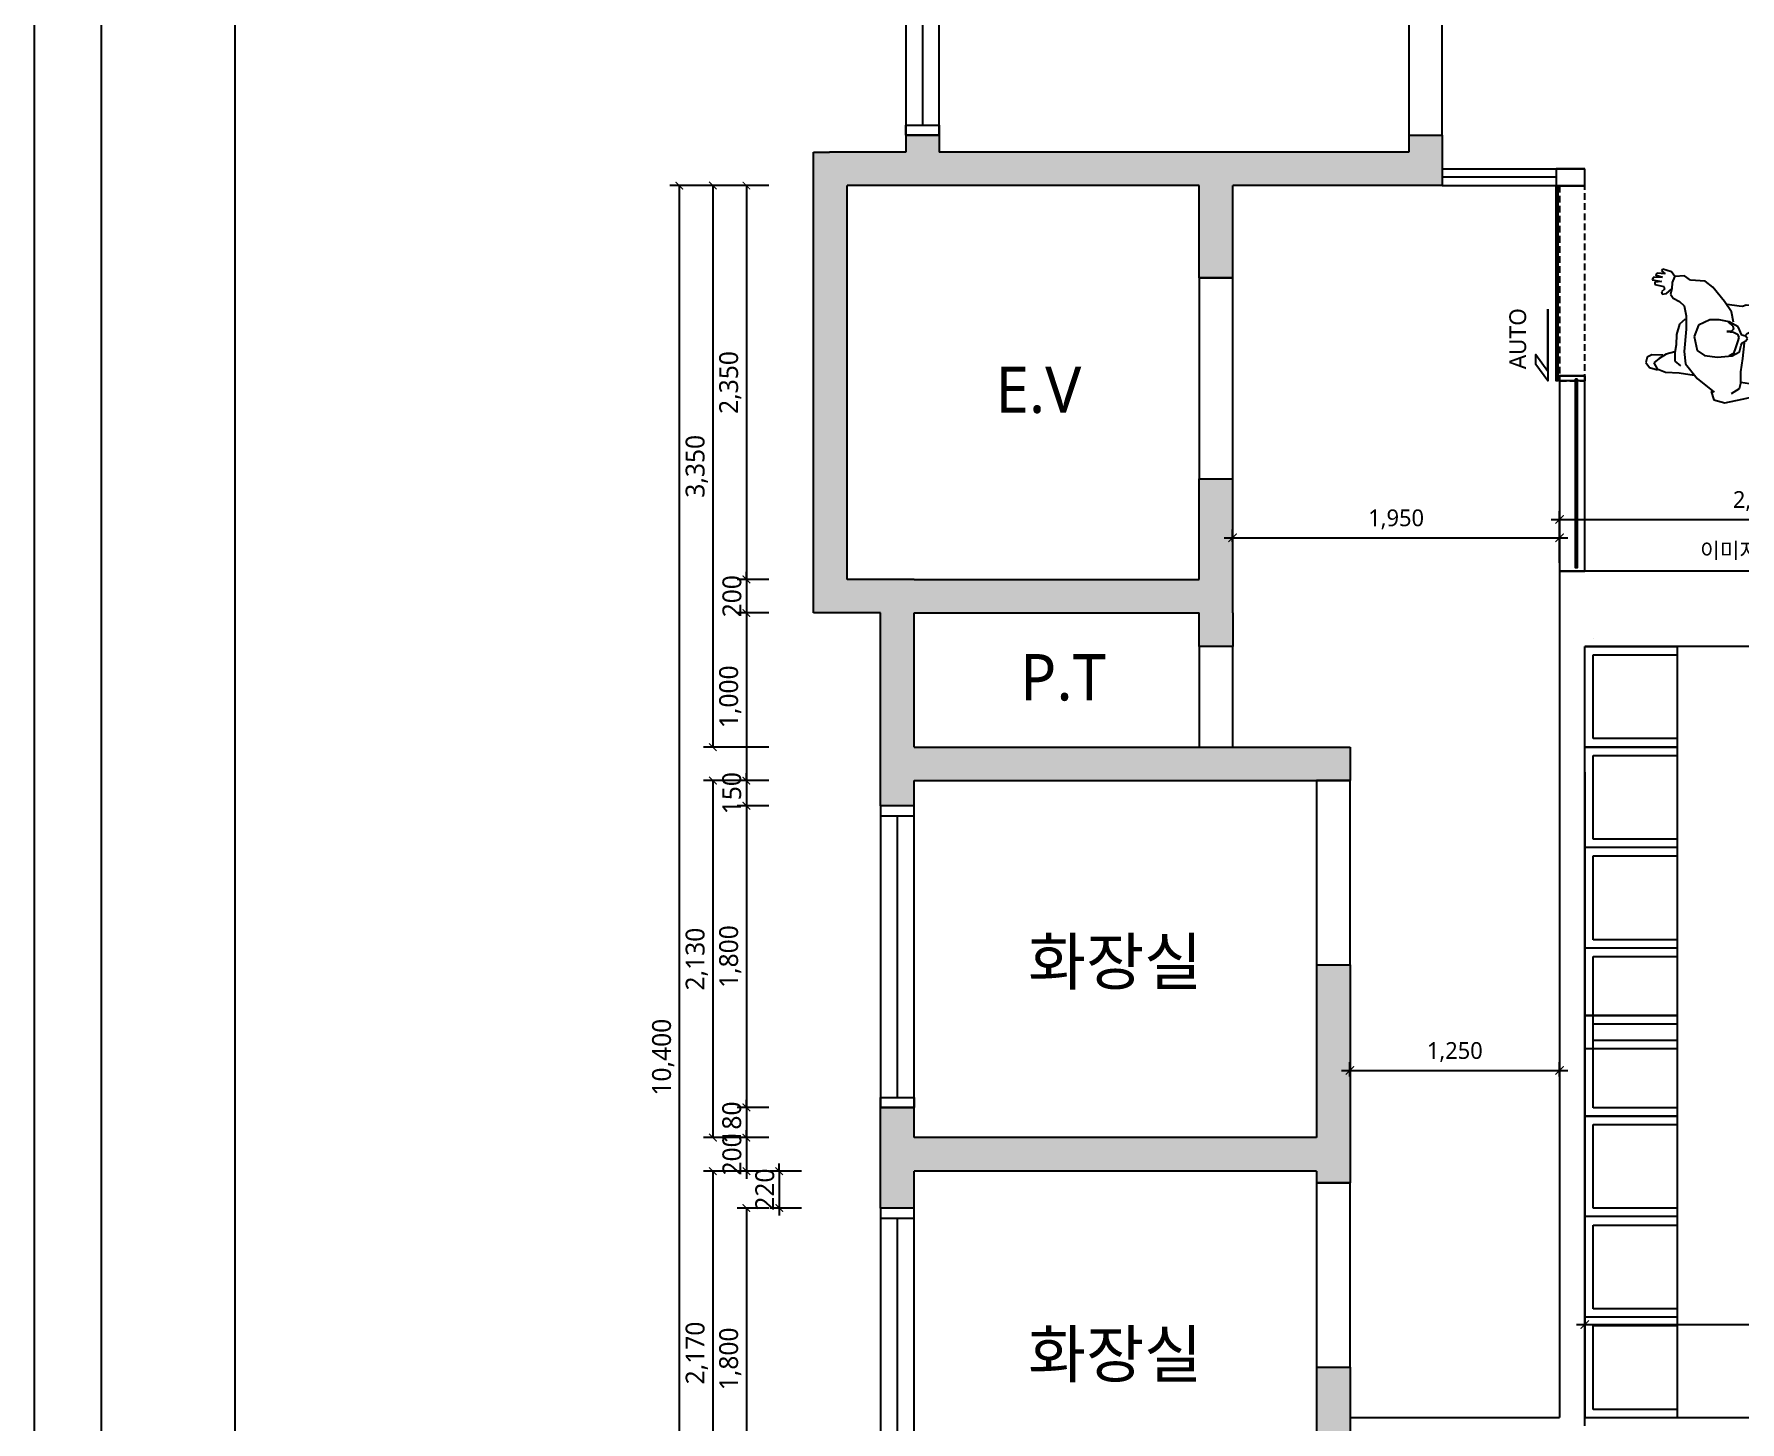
# Model space of a CAD drawing. Header units: metres. Extents: x 11578468 to 47831421, y -58341524 to -14256839.
# Drawn here: x 23738834 to 23749007, y -29072936 to -29064656 of the extents above; entities that cross this region are included whole.
import ezdxf
from ezdxf.enums import TextEntityAlignment as Align

# ---------------------------------------------------------------- set-up
doc = ezdxf.new("R2010")
doc.units = ezdxf.units.M
doc.header["$LTSCALE"] = 50
doc.header["$MEASUREMENT"] = 0
doc.linetypes.add('CEN', pattern=[62, 60, -1, 0, -1])
doc.linetypes.add('DH-HID2', pattern=[1.2, 0.8, -0.4])
doc.layers.get('0').update_dxf_attribs({"linetype": 'CONTINUOUS'})
doc.layers.get('DEFPOINTS').update_dxf_attribs({"linetype": 'CONTINUOUS'})
for name, color, linetype in [('0-ELC TEXT', 7, 'CONTINUOUS'), ('3.기호.계단선', 30, 'CONTINUOUS'), ('CEN', 250, 'CEN'), ('CO-DO-FR', 7, 'CONTINUOUS'), ('CO-DOOR', 8, 'CONTINUOUS'), ('CURTWALL', 4, 'CONTINUOUS'), ('FORM(YOURNAME)-1', 1, 'CONTINUOUS'), ('FORM(YOURNAME)-11', 1, 'CONTINUOUS'), ('FU-FURM', 251, 'DH-HID2'), ('S-DIM', 7, 'CONTINUOUS'), ('wall', 3, 'CONTINUOUS'), ('WIN', 4, 'CONTINUOUS'), ('家具外线', 7, 'CONTINUOUS')]:
    doc.layers.add(name, color=color, linetype=linetype)
for name, color, linetype, lineweight in [('DIM', 7, 'CONTINUOUS', 15), ('ha', 8, 'CONTINUOUS', 5), ('wall2', 3, 'CONTINUOUS', 25)]:
    doc.layers.add(name, color=color, linetype=linetype, lineweight=lineweight)
doc.styles.add('HY 울릉도 L', font='malgun.ttf')
doc.styles.add('N 맑은고딕', font='malgun.ttf')
doc.styles.add('NEW 맑은고딕', font='malgun.ttf')
doc.styles.add('YOURNAME', font='malgun.ttf')
doc.styles.add('돋움', font='Dotum.ttf')
doc.styles.add('맑은 고딕', font='malgun.ttf')
doc.dimstyles.new('JJ IN 45', dxfattribs={"dimscale": 45, "dimtxt": 2.5, "dimasz": 1, "dimexe": 1.25, "dimexo": 1.5, "dimtad": 1, "dimdec": 6, "dimlunit": 6, "dimtxsty": 'N 맑은고딕', "dimblk": 'ARCHTICK', "dimcen": 2.5, "dimclrd": 256, "dimclre": 256, "dimclrt": 256, "dimadec": 0, "dimazin": 0, "dimtfac": 1, "dimtdec": 6, "dimtix": 1, "dimtmove": 0, "dimatfit": 3, "dimldrblk": 'ARCHTICK', "dimfxl": 1, "dimarcsym": 0})
doc.dimstyles.new('사본 50', dxfattribs={"dimscale": 50, "dimtxt": 2, "dimasz": 1, "dimexe": 1, "dimexo": 1, "dimgap": 1, "dimtad": 1, "dimdec": 0, "dimrnd": 0.05, "dimdsep": 46, "dimlunit": 6, "dimtxsty": 'HY 울릉도 L', "dimblk": 'ARCHTICK', "dimcen": 2.5, "dimdle": 1, "dimclrd": 133, "dimclre": 133, "dimclrt": 30, "dimadec": 0, "dimazin": 0, "dimtfac": 1, "dimtdec": 0, "dimtix": 1, "dimtmove": 2, "dimatfit": 3, "dimldrblk": 'ARCHTICK', "dimfxl": 1, "dimlwd": -1, "dimlwe": -1, "dimarcsym": 0})

# ---------------------------------------------------------------- blocks, each defined once
blk = doc.blocks.new('*U1961')
at = {"layer": 'WIN', "linetype": 'Continuous'}
blk.add_line((60, 100), (1740, 100), dxfattribs=at)
for points in [[(0, 0), (1800, 0), (1800, 200), (0, 200)], [(0, 0), (60, 0), (60, 200), (0, 200)], [(1800, 0), (1740, 0), (1740, 200), (1800, 200)]]:
    blk.add_lwpolyline(points, close=True, dxfattribs=at)
blk = doc.blocks.new('*U1962')
at = {"layer": 'WIN', "linetype": 'Continuous'}
blk.add_line((60, 100), (1040, 100), dxfattribs=at)
for points in [[(0, 0), (1100, 0), (1100, 200), (0, 200)], [(0, 0), (60, 0), (60, 200), (0, 200)], [(1100, 0), (1040, 0), (1040, 200), (1100, 200)]]:
    blk.add_lwpolyline(points, close=True, dxfattribs=at)
blk = doc.blocks.new('_ArchTick')
at = {"color": 0, "linetype": 'ByBlock', "const_width": 0.15}
blk.add_lwpolyline([(-0.5, -0.5), (0.5, 0.5)], dxfattribs=at)
blk = doc.blocks.new('*D407')
at = {"layer": 'DEFPOINTS', "color": 0, "transparency": 16777216}
for p in [(23724552, -29133957), (23724352, -29136307), (23724552, -29136307)]:
    blk.add_point(p, dxfattribs=at)
at = {"layer": 'DIM', "lineweight": -2, "transparency": 16777216}
for p, q in [((23724485, -29133957), (23724296, -29133957)), ((23724352, -29133957), (23724352, -29136307)), ((23724485, -29136307), (23724296, -29136307))]:
    blk.add_line(p, q, dxfattribs=at)
at = {"layer": 'DIM', "lineweight": -2, "transparency": 16777216, "xscale": 45, "yscale": 45, "zscale": 45}
for p, rotation in [((23724352, -29133957), 90), ((23724352, -29136307), 270)]:
    blk.add_blockref('_ArchTick', p, dxfattribs=dict(at, rotation=rotation))
at = {"layer": 'DIM', "transparency": 16777216, "insert": (23724256, -29135132), "char_height": 112.5, "attachment_point": 5, "rotation": 90, "style": 'N 맑은고딕'}
blk.add_mtext('2,350', dxfattribs=at)
blk = doc.blocks.new('*D408')
at = {"layer": 'DEFPOINTS', "color": 0, "transparency": 16777216}
for p in [(23724552, -29136307), (23724352, -29136507), (23724552, -29136507)]:
    blk.add_point(p, dxfattribs=at)
at = {"layer": 'DIM', "lineweight": -2, "transparency": 16777216}
for p, q in [((23724352, -29136307), (23724352, -29136262)), ((23724485, -29136307), (23724296, -29136307)), ((23724352, -29136307), (23724352, -29136507)), ((23724485, -29136507), (23724296, -29136507)), ((23724352, -29136507), (23724352, -29136552))]:
    blk.add_line(p, q, dxfattribs=at)
at = {"layer": 'DIM', "lineweight": -2, "transparency": 16777216, "xscale": 45, "yscale": 45, "zscale": 45}
for p, rotation in [((23724352, -29136307), 270), ((23724352, -29136507), 90)]:
    blk.add_blockref('_ArchTick', p, dxfattribs=dict(at, rotation=rotation))
at = {"layer": 'DIM', "transparency": 16777216, "insert": (23724266, -29136407), "char_height": 112.5, "attachment_point": 5, "rotation": 90, "style": 'N 맑은고딕'}
blk.add_mtext('200', dxfattribs=at)
blk = doc.blocks.new('*D409')
at = {"layer": 'DEFPOINTS', "color": 0, "transparency": 16777216}
for p in [(23724552, -29136507), (23724352, -29137507), (23724552, -29137507)]:
    blk.add_point(p, dxfattribs=at)
at = {"layer": 'DIM', "lineweight": -2, "transparency": 16777216}
for p, q in [((23724485, -29136507), (23724296, -29136507)), ((23724352, -29136507), (23724352, -29137507)), ((23724485, -29137507), (23724296, -29137507))]:
    blk.add_line(p, q, dxfattribs=at)
at = {"layer": 'DIM', "lineweight": -2, "transparency": 16777216, "xscale": 45, "yscale": 45, "zscale": 45}
for p, rotation in [((23724352, -29136507), 90), ((23724352, -29137507), 270)]:
    blk.add_blockref('_ArchTick', p, dxfattribs=dict(at, rotation=rotation))
at = {"layer": 'DIM', "transparency": 16777216, "insert": (23724256, -29137007), "char_height": 112.5, "attachment_point": 5, "rotation": 90, "style": 'N 맑은고딕'}
blk.add_mtext('1,000', dxfattribs=at)
blk = doc.blocks.new('*D410')
at = {"layer": 'DEFPOINTS', "color": 0, "transparency": 16777216}
for p in [(23724552, -29137507), (23724352, -29137657), (23724552, -29137657)]:
    blk.add_point(p, dxfattribs=at)
at = {"layer": 'DIM', "lineweight": -2, "transparency": 16777216}
for p, q in [((23724485, -29137507), (23724296, -29137507)), ((23724352, -29137507), (23724352, -29137462)), ((23724352, -29137507), (23724352, -29137657)), ((23724485, -29137657), (23724296, -29137657)), ((23724352, -29137657), (23724352, -29137702))]:
    blk.add_line(p, q, dxfattribs=at)
at = {"layer": 'DIM', "lineweight": -2, "transparency": 16777216, "xscale": 45, "yscale": 45, "zscale": 45}
for p, rotation in [((23724352, -29137507), 270), ((23724352, -29137657), 90)]:
    blk.add_blockref('_ArchTick', p, dxfattribs=dict(at, rotation=rotation))
at = {"layer": 'DIM', "transparency": 16777216, "insert": (23724265, -29137582), "char_height": 112.5, "attachment_point": 5, "rotation": 90, "style": 'N 맑은고딕'}
blk.add_mtext('150', dxfattribs=at)
blk = doc.blocks.new('*D411')
at = {"layer": 'DEFPOINTS', "color": 0, "transparency": 16777216}
for p in [(23724552, -29137657), (23724352, -29139457), (23724552, -29139457)]:
    blk.add_point(p, dxfattribs=at)
at = {"layer": 'DIM', "lineweight": -2, "transparency": 16777216}
for p, q in [((23724485, -29137657), (23724296, -29137657)), ((23724352, -29137657), (23724352, -29139457)), ((23724485, -29139457), (23724296, -29139457))]:
    blk.add_line(p, q, dxfattribs=at)
at = {"layer": 'DIM', "lineweight": -2, "transparency": 16777216, "xscale": 45, "yscale": 45, "zscale": 45}
for p, rotation in [((23724352, -29137657), 90), ((23724352, -29139457), 270)]:
    blk.add_blockref('_ArchTick', p, dxfattribs=dict(at, rotation=rotation))
at = {"layer": 'DIM', "transparency": 16777216, "insert": (23724256, -29138557), "char_height": 112.5, "attachment_point": 5, "rotation": 90, "style": 'N 맑은고딕'}
blk.add_mtext('1,800', dxfattribs=at)
blk = doc.blocks.new('*D412')
at = {"layer": 'DEFPOINTS', "color": 0, "transparency": 16777216}
for p in [(23724552, -29139457), (23724352, -29139637), (23724552, -29139637)]:
    blk.add_point(p, dxfattribs=at)
at = {"layer": 'DIM', "lineweight": -2, "transparency": 16777216}
for p, q in [((23724352, -29139457), (23724352, -29139412)), ((23724485, -29139457), (23724296, -29139457)), ((23724352, -29139457), (23724352, -29139637)), ((23724485, -29139637), (23724296, -29139637)), ((23724352, -29139637), (23724352, -29139682))]:
    blk.add_line(p, q, dxfattribs=at)
at = {"layer": 'DIM', "lineweight": -2, "transparency": 16777216, "xscale": 45, "yscale": 45, "zscale": 45}
for p, rotation in [((23724352, -29139457), 270), ((23724352, -29139637), 90)]:
    blk.add_blockref('_ArchTick', p, dxfattribs=dict(at, rotation=rotation))
at = {"layer": 'DIM', "transparency": 16777216, "insert": (23724265, -29139547), "char_height": 112.5, "attachment_point": 5, "rotation": 90, "style": 'N 맑은고딕'}
blk.add_mtext('180', dxfattribs=at)
blk = doc.blocks.new('*D413')
at = {"layer": 'DEFPOINTS', "color": 0, "transparency": 16777216}
for p in [(23724552, -29139637), (23724352, -29139837), (23724552, -29139837)]:
    blk.add_point(p, dxfattribs=at)
at = {"layer": 'DIM', "lineweight": -2, "transparency": 16777216}
for p, q in [((23724485, -29139637), (23724296, -29139637)), ((23724352, -29139637), (23724352, -29139592)), ((23724352, -29139637), (23724352, -29139837)), ((23724485, -29139837), (23724296, -29139837)), ((23724352, -29139837), (23724352, -29139882))]:
    blk.add_line(p, q, dxfattribs=at)
at = {"layer": 'DIM', "lineweight": -2, "transparency": 16777216, "xscale": 45, "yscale": 45, "zscale": 45}
for p, rotation in [((23724352, -29139637), 270), ((23724352, -29139837), 90)]:
    blk.add_blockref('_ArchTick', p, dxfattribs=dict(at, rotation=rotation))
at = {"layer": 'DIM', "transparency": 16777216, "insert": (23724266, -29139737), "char_height": 112.5, "attachment_point": 5, "rotation": 90, "style": 'N 맑은고딕'}
blk.add_mtext('200', dxfattribs=at)
blk = doc.blocks.new('*D414')
at = {"layer": 'DEFPOINTS', "color": 0, "transparency": 16777216}
for p in [(23724748, -29139837), (23724548, -29140057), (23724748, -29140057)]:
    blk.add_point(p, dxfattribs=at)
at = {"layer": 'DIM', "lineweight": -2, "transparency": 16777216}
for p, q in [((23724680, -29139837), (23724492, -29139837)), ((23724548, -29139837), (23724548, -29139792)), ((23724548, -29139837), (23724548, -29140057)), ((23724680, -29140057), (23724492, -29140057)), ((23724548, -29140057), (23724548, -29140102))]:
    blk.add_line(p, q, dxfattribs=at)
at = {"layer": 'DIM', "lineweight": -2, "transparency": 16777216, "xscale": 45, "yscale": 45, "zscale": 45}
for p, rotation in [((23724548, -29139837), 270), ((23724548, -29140057), 90)]:
    blk.add_blockref('_ArchTick', p, dxfattribs=dict(at, rotation=rotation))
at = {"layer": 'DIM', "transparency": 16777216, "insert": (23724462, -29139947), "char_height": 112.5, "attachment_point": 5, "rotation": 90, "style": 'N 맑은고딕'}
blk.add_mtext('220', dxfattribs=at)
blk = doc.blocks.new('*D415')
at = {"layer": 'DEFPOINTS', "color": 0, "transparency": 16777216}
for p in [(23724552, -29140057), (23724352, -29141857), (23724552, -29141857)]:
    blk.add_point(p, dxfattribs=at)
at = {"layer": 'DIM', "lineweight": -2, "transparency": 16777216}
for p, q in [((23724485, -29140057), (23724296, -29140057)), ((23724352, -29140057), (23724352, -29141857)), ((23724485, -29141857), (23724296, -29141857))]:
    blk.add_line(p, q, dxfattribs=at)
at = {"layer": 'DIM', "lineweight": -2, "transparency": 16777216, "xscale": 45, "yscale": 45, "zscale": 45}
for p, rotation in [((23724352, -29140057), 90), ((23724352, -29141857), 270)]:
    blk.add_blockref('_ArchTick', p, dxfattribs=dict(at, rotation=rotation))
at = {"layer": 'DIM', "transparency": 16777216, "insert": (23724256, -29140957), "char_height": 112.5, "attachment_point": 5, "rotation": 90, "style": 'N 맑은고딕'}
blk.add_mtext('1,800', dxfattribs=at)
blk = doc.blocks.new('*D419')
at = {"layer": 'DEFPOINTS', "color": 0, "transparency": 16777216}
for p in [(23724552, -29133957), (23724152, -29137307), (23724552, -29137307)]:
    blk.add_point(p, dxfattribs=at)
at = {"layer": 'DIM', "lineweight": -2, "transparency": 16777216}
for p, q in [((23724485, -29133957), (23724096, -29133957)), ((23724152, -29133957), (23724152, -29137307)), ((23724485, -29137307), (23724096, -29137307))]:
    blk.add_line(p, q, dxfattribs=at)
at = {"layer": 'DIM', "lineweight": -2, "transparency": 16777216, "xscale": 45, "yscale": 45, "zscale": 45}
for p, rotation in [((23724152, -29133957), 90), ((23724152, -29137307), 270)]:
    blk.add_blockref('_ArchTick', p, dxfattribs=dict(at, rotation=rotation))
at = {"layer": 'DIM', "transparency": 16777216, "insert": (23724056, -29135632), "char_height": 112.5, "attachment_point": 5, "rotation": 90, "style": 'N 맑은고딕'}
blk.add_mtext('3,350', dxfattribs=at)
blk = doc.blocks.new('*D420')
at = {"layer": 'DEFPOINTS', "color": 0, "transparency": 16777216}
for p in [(23724552, -29137507), (23724152, -29139637), (23724552, -29139637)]:
    blk.add_point(p, dxfattribs=at)
at = {"layer": 'DIM', "lineweight": -2, "transparency": 16777216}
for p, q in [((23724485, -29137507), (23724096, -29137507)), ((23724152, -29137507), (23724152, -29139637)), ((23724485, -29139637), (23724096, -29139637))]:
    blk.add_line(p, q, dxfattribs=at)
at = {"layer": 'DIM', "lineweight": -2, "transparency": 16777216, "xscale": 45, "yscale": 45, "zscale": 45}
for p, rotation in [((23724152, -29137507), 90), ((23724152, -29139637), 270)]:
    blk.add_blockref('_ArchTick', p, dxfattribs=dict(at, rotation=rotation))
at = {"layer": 'DIM', "transparency": 16777216, "insert": (23724056, -29138572), "char_height": 112.5, "attachment_point": 5, "rotation": 90, "style": 'N 맑은고딕'}
blk.add_mtext('2,130', dxfattribs=at)
blk = doc.blocks.new('*D421')
at = {"layer": 'DEFPOINTS', "color": 0, "transparency": 16777216}
for p in [(23724548, -29139837), (23724152, -29142007), (23724552, -29142007)]:
    blk.add_point(p, dxfattribs=at)
at = {"layer": 'DIM', "lineweight": -2, "transparency": 16777216}
for p, q in [((23724480, -29139837), (23724096, -29139837)), ((23724152, -29139837), (23724152, -29142007)), ((23724485, -29142007), (23724096, -29142007))]:
    blk.add_line(p, q, dxfattribs=at)
at = {"layer": 'DIM', "lineweight": -2, "transparency": 16777216, "xscale": 45, "yscale": 45, "zscale": 45}
for p, rotation in [((23724152, -29139837), 90), ((23724152, -29142007), 270)]:
    blk.add_blockref('_ArchTick', p, dxfattribs=dict(at, rotation=rotation))
at = {"layer": 'DIM', "transparency": 16777216, "insert": (23724056, -29140922), "char_height": 112.5, "attachment_point": 5, "rotation": 90, "style": 'N 맑은고딕'}
blk.add_mtext('2,170', dxfattribs=at)
blk = doc.blocks.new('*D422')
at = {"layer": 'DEFPOINTS', "color": 0, "transparency": 16777216}
for p in [(23724534, -29133957), (23723952, -29144357), (23724552, -29144357)]:
    blk.add_point(p, dxfattribs=at)
at = {"layer": 'DIM', "lineweight": -2, "transparency": 16777216}
for p, q in [((23724466, -29133957), (23723896, -29133957)), ((23723952, -29133957), (23723952, -29144357)), ((23724485, -29144357), (23723896, -29144357))]:
    blk.add_line(p, q, dxfattribs=at)
at = {"layer": 'DIM', "lineweight": -2, "transparency": 16777216, "xscale": 45, "yscale": 45, "zscale": 45}
for p, rotation in [((23723952, -29133957), 90), ((23723952, -29144357), 270)]:
    blk.add_blockref('_ArchTick', p, dxfattribs=dict(at, rotation=rotation))
at = {"layer": 'DIM', "transparency": 16777216, "insert": (23723856, -29139157), "char_height": 112.5, "attachment_point": 5, "rotation": 90, "style": 'N 맑은고딕'}
blk.add_mtext('10,400', dxfattribs=at)
blk = doc.blocks.new('asdgdg')
at = {"layer": 'FU-FURM', "color": 8, "ltscale": 30}
for p, q in [((11502829, -14276532), (11502829, -14276532)), ((11502879, -14276582), (11502329, -14276582)), ((11502329, -14276582), (11502329, -14277182)), ((11502329, -14276582), (11502879, -14276582)), ((11502829, -14276632), (11502329, -14276632)), ((11502329, -14276632), (11502329, -14277132)), ((11502829, -14277132), (11502829, -14276632)), ((11502879, -14277182), (11502879, -14276582)), ((11502879, -14276582), (11502879, -14276582)), ((11502329, -14277132), (11502829, -14277132)), ((11502879, -14277182), (11502329, -14277182)), ((11502329, -14277182), (11502329, -14277782)), ((11502329, -14277182), (11502879, -14277182)), ((11502829, -14277232), (11502329, -14277232)), ((11502329, -14277232), (11502329, -14277732)), ((11502829, -14277732), (11502829, -14277232)), ((11502879, -14277782), (11502879, -14277182)), ((11502329, -14277732), (11502829, -14277732)), ((11502329, -14277782), (11502879, -14277782)), ((11502329, -14277782), (11502329, -14278382)), ((11502829, -14277832), (11502329, -14277832)), ((11502329, -14277832), (11502329, -14278332)), ((11502829, -14278332), (11502829, -14277832)), ((11502879, -14278382), (11502879, -14277782)), ((11502329, -14278332), (11502829, -14278332)), ((11502329, -14278382), (11502879, -14278382)), ((11502329, -14278382), (11502329, -14278982)), ((11502829, -14278432), (11502329, -14278432)), ((11502329, -14278432), (11502329, -14278932)), ((11502829, -14278932), (11502829, -14278432)), ((11502879, -14278982), (11502879, -14278382)), ((11502329, -14278932), (11502829, -14278932)), ((11502329, -14278982), (11502879, -14278982))]:
    blk.add_line(p, q, dxfattribs=at)
blk = doc.blocks.new('adsfsd')
at = {"layer": 'wall', "ltscale": 10}
blk.add_blockref('asdgdg', (0, 0), dxfattribs=at)
blk = doc.blocks.new('FORM-ELEVATION')
at = {"layer": 'DEFPOINTS', "color": 158}
blk.add_lwpolyline([(-10309, -21692), (71691, -21692), (71691, 35708), (-10309, 35708)], close=True, dxfattribs=at)
at = {"layer": 'DEFPOINTS'}
blk.add_lwpolyline([(-8309, 33708), (61071, 33708), (61071, -19692), (-8309, -19692)], close=True, dxfattribs=at)
at = {"layer": 'FORM(YOURNAME)-11', "color": 250}
blk.add_lwpolyline([(-11309, -22692), (72691, -22692), (72691, 36708), (-11309, 36708)], close=True, dxfattribs=at)
at = {"layer": 'FORM(YOURNAME)-11', "color": 3, "style": 'YOURNAME'}
for tag, height, p in [('1', 451, (71041, -1219)), ('2', 451, (71041, -1863)), ('3', 451, (71041, -3150)), ('4', 451, (71041, -5081)), ('5', 515, (71041, -7398)), ('6', 515, (71041, -9650)), ('7', 515, (71041, -11903)), ('8', 515, (71041, -14155)), ('9', 515, (71041, -16408)), ('10', 515, (66791, -18596)), ('11', 515, (71041, -18660)), ('12', 515, (66791, -20848)), ('13', 515, (71041, -20848))]:
    blk.add_attdef(tag, text='', height=height, dxfattribs=at).set_placement(p, align=Align.MIDDLE_RIGHT)
blk = doc.blocks.new('MK-RC-0052')
at = {"layer": '家具外线', "color": 251, "true_color": 0x636466}
for p, q in [((73834.4, 10616.5), (73825.7, 10605.7)), ((73825.7, 10605.7), (73864.8, 10592.7)), ((73880.1, 10612.2), (73834.4, 10616.5)), ((73867, 10638.3), (73858.3, 10629.6)), ((73858.3, 10629.6), (73880.1, 10612.2)), ((73914.8, 10623.1), (73867, 10638.3)), ((73934.4, 10597), (73914.8, 10623.1)), ((73988.7, 10601.3), (73934.4, 10597)), ((74023.5, 10575.3), (73988.7, 10601.3)), ((73812.7, 10590.5), (73806.2, 10577.5)), ((73806.2, 10577.5), (73858.3, 10568.8)), ((73864.8, 10592.7), (73812.7, 10590.5)), ((73858.3, 10568.8), (73821.4, 10564.4)), ((73821.4, 10564.4), (73821.4, 10551.4)), ((73821.4, 10551.4), (73871.4, 10540.5)), ((73875.7, 10525.3), (73858.3, 10510.1)), ((73858.3, 10510.1), (73862.7, 10497.1)), ((73862.7, 10497.1), (73886.6, 10501.4)), ((73871.4, 10540.5), (73875.7, 10525.3)), ((73886.6, 10501.4), (73917, 10527.5)), ((73917, 10527.5), (73910.5, 10497.1)), ((73919.2, 10527.5), (73921.4, 10562.2)), ((73921.4, 10562.2), (73934.4, 10594.8)), ((74106.1, 10570.9), (74023.5, 10575.3)), ((74149.6, 10536.2), (74106.1, 10570.9)), ((74214.8, 10455.8), (74149.6, 10536.2)), ((73910.5, 10497.1), (73925.7, 10475.4)), ((73925.7, 10475.4), (73960.5, 10455.8)), ((73960.5, 10455.8), (73986.6, 10431.9)), ((73986.6, 10431.9), (73997.4, 10375.5)), ((74253.9, 10397.2), (74214.8, 10455.8)), ((74297.4, 10429.8), (74230, 10438.5)), ((74317, 10427.6), (74297.4, 10429.8)), ((74336.5, 10434.1), (74317, 10427.6)), ((74397.4, 10429.8), (74336.5, 10434.1)), ((74438.7, 10405.9), (74397.4, 10429.8)), ((74419.1, 10421.1), (74558.2, 10445)), ((74475.6, 10390.7), (74438.7, 10405.9)), ((74558.2, 10445), (74608.2, 10434.1)), ((74608.2, 10434.1), (74649.5, 10403.7)), ((73960.5, 10327.7), (73943.1, 10269.1)), ((73993.1, 10355.9), (73960.5, 10327.7)), ((73997.4, 10375.5), (73997.4, 10299.5)), ((74067.7, 10322.5), (74044.4, 10258.1)), ((74132.2, 10351.6), (74067.7, 10322.5)), ((74184.4, 10351.6), (74132.2, 10351.6)), ((74240.9, 10340.7), (74184.4, 10351.6)), ((74235.3, 10338.7), (74262.6, 10319)), ((74292.3, 10313.2), (74240.9, 10340.7)), ((74264.8, 10338.6), (74253.9, 10397.2)), ((74262.6, 10319), (74264.8, 10299.5)), ((74312.6, 10265.3), (74292.3, 10313.2)), ((74386.5, 10295.1), (74440.9, 10319)), ((74440.9, 10319), (74469.1, 10345.1)), ((74521.3, 10340.7), (74464.8, 10332)), ((74469.1, 10345.1), (74486.5, 10364.6)), ((74486.5, 10364.6), (74475.6, 10390.7)), ((74569.1, 10338.6), (74521.3, 10340.7)), ((74612.6, 10345.1), (74569.1, 10338.6)), ((74649.5, 10364.6), (74612.6, 10345.1)), ((74649.5, 10403.7), (74649.5, 10364.6)), ((73943.1, 10269.1), (73940.9, 10210.4)), ((73997.4, 10299.5), (73986.6, 10173.5)), ((74044.4, 10258.1), (74059.8, 10179.4)), ((74253.9, 10288.6), (74228.6, 10286.5)), ((74228.6, 10286.5), (74264.8, 10282.1)), ((74264.8, 10299.5), (74253.9, 10288.6)), ((74264.8, 10282.1), (74288.7, 10271.2)), ((74288.7, 10227.8), (74277.8, 10193)), ((74288.7, 10271.2), (74295.2, 10251.7)), ((74295.2, 10251.7), (74288.7, 10227.8)), ((74308.9, 10208.9), (74314, 10222.6)), ((74332.9, 10258.9), (74312.6, 10265.3)), ((74314, 10222.6), (74335.8, 10232.8)), ((74319.1, 10134.4), (74326.8, 10222.5)), ((74343.8, 10247.3), (74332.9, 10258.9)), ((74335.8, 10232.8), (74343.8, 10247.3)), ((74336.4, 10264.9), (74338.7, 10273.4)), ((74338.7, 10273.4), (74386.5, 10295.1)), ((73777.9, 10140.9), (73771.4, 10110.5)), ((73804, 10153.9), (73777.9, 10140.9)), ((73867, 10151.8), (73804, 10153.9)), ((73845.3, 10134.4), (73814.8, 10108.3)), ((73884.4, 10158.3), (73845.3, 10134.4)), ((73934.4, 10171.3), (73884.4, 10158.3)), ((73940.9, 10210.4), (73934.4, 10167)), ((73934.4, 10167), (73934.4, 10119.2)), ((73934.4, 10119.2), (73967, 10093.1)), ((73986.6, 10173.5), (73995.3, 10104)), ((74059.8, 10179.4), (74101.1, 10151.1)), ((74101.1, 10151.1), (74175.7, 10140.9)), ((74175.7, 10140.9), (74258.3, 10149.6)), ((74264.8, 10162.6), (74240.9, 10149.6)), ((74258.3, 10149.6), (74300.2, 10172)), ((74277.8, 10193), (74264.8, 10162.6)), ((74300.2, 10172), (74308.9, 10208.9)), ((74306.1, 10058.4), (74319.1, 10134.4)), ((73771.4, 10110.5), (73790.9, 10082.3)), ((73790.9, 10082.3), (73836.6, 10069.2)), ((73814.8, 10108.3), (73834.4, 10075.8)), ((73834.4, 10075.8), (73882.2, 10056.2)), ((73882.2, 10056.2), (73958.3, 10051.9)), ((73958.3, 10051.9), (74043.1, 10038.8)), ((73995.3, 10104), (74060.5, 10021.5)), ((74060.5, 10021.5), (74156.1, 9943.3)), ((74306.1, 9997.6), (74306.1, 10058.4)), ((74440.9, 10021.5), (74403.9, 9984.5)), ((74495.2, 10041), (74440.9, 10021.5)), ((74480, 10004.1), (74506.1, 10025.8)), ((74506.1, 10025.8), (74495.2, 10041)), ((74138.7, 9947.6), (74153.9, 9899.8)), ((74156.1, 9943.3), (74138.7, 9947.6)), ((74297.4, 9962.8), (74251.8, 9934.6)), ((74306.1, 9999.7), (74297.4, 9962.8)), ((74380, 9986.7), (74306.1, 9997.6)), ((74403.9, 9984.5), (74380, 9986.7)), ((74384.4, 9919.4), (74401.7, 9941.1)), ((74401.7, 9941.1), (74403.9, 9978)), ((74467, 9991.1), (74480, 10004.1)), ((74562.6, 9980.2), (74467, 9991.1)), ((74523.5, 9932.4), (74556.1, 9936.8)), ((74538.7, 9930.2), (74523.5, 9932.4)), ((74532.2, 9960.7), (74562.6, 9967.2)), ((74560.4, 9954.1), (74532.2, 9960.7)), ((74534.3, 9915), (74538.7, 9930.2)), ((74556.1, 9936.8), (74560.4, 9954.1)), ((74562.6, 9967.2), (74562.6, 9980.2)), ((74153.9, 9899.8), (74217, 9882.5)), ((74217, 9882.5), (74314.8, 9904.2)), ((74314.8, 9904.2), (74390.9, 9921.6)), ((74390.9, 9921.6), (74449.6, 9899.8)), ((74449.6, 9899.8), (74503.9, 9889)), ((74488.7, 9910.7), (74534.3, 9915)), ((74516.9, 9904.2), (74488.7, 9910.7)), ((74503.9, 9889), (74516.9, 9904.2))]:
    blk.add_line(p, q, dxfattribs=at)
blk = doc.blocks.new('*D570')
at = {"layer": 'DEFPOINTS', "color": 0, "ltscale": 10, "transparency": 16777216}
for p in [(23747932, -29070839), (23746682, -29070925), (23747932, -29070925)]:
    blk.add_point(p, dxfattribs=at)
at = {"layer": 'S-DIM', "color": 133, "ltscale": 10, "transparency": 16777216}
for p, q in [((23746632, -29070839), (23747982, -29070839)), ((23746682, -29070875), (23746682, -29070789)), ((23747932, -29070875), (23747932, -29070789))]:
    blk.add_line(p, q, dxfattribs=at)
at = {"layer": 'S-DIM', "color": 133, "ltscale": 10, "transparency": 16777216, "xscale": 50, "yscale": 50, "zscale": 50, "rotation": 180}
blk.add_blockref('_ArchTick', (23746682, -29070839), dxfattribs=at)
at = {"layer": 'S-DIM', "color": 133, "ltscale": 10, "transparency": 16777216, "xscale": 50, "yscale": 50, "zscale": 50}
blk.add_blockref('_ArchTick', (23747932, -29070839), dxfattribs=at)
at = {"layer": 'S-DIM', "color": 30, "ltscale": 10, "transparency": 16777216, "insert": (23747307, -29070729), "char_height": 100, "attachment_point": 5, "style": 'HY 울릉도 L'}
blk.add_mtext('1,250', dxfattribs=at)
blk = doc.blocks.new('*D571')
at = {"layer": 'DEFPOINTS', "color": 0, "ltscale": 10, "transparency": 16777216}
for p in [(23747932, -29067661), (23745982, -29067735), (23747932, -29067860)]:
    blk.add_point(p, dxfattribs=at)
at = {"layer": 'S-DIM', "color": 133, "ltscale": 10, "transparency": 16777216}
for p, q in [((23745982, -29067685), (23745982, -29067611)), ((23747932, -29067810), (23747932, -29067611)), ((23745932, -29067661), (23747982, -29067661))]:
    blk.add_line(p, q, dxfattribs=at)
at = {"layer": 'S-DIM', "color": 133, "ltscale": 10, "transparency": 16777216, "xscale": 50, "yscale": 50, "zscale": 50, "rotation": 180}
blk.add_blockref('_ArchTick', (23745982, -29067661), dxfattribs=at)
at = {"layer": 'S-DIM', "color": 133, "ltscale": 10, "transparency": 16777216, "xscale": 50, "yscale": 50, "zscale": 50}
blk.add_blockref('_ArchTick', (23747932, -29067661), dxfattribs=at)
at = {"layer": 'S-DIM', "color": 30, "ltscale": 10, "transparency": 16777216, "insert": (23746957, -29067551), "char_height": 100, "attachment_point": 5, "style": 'HY 울릉도 L'}
blk.add_mtext('1,950', dxfattribs=at)
blk = doc.blocks.new('*D589')
at = {"layer": '3.기호.계단선', "color": 133, "ltscale": 10, "transparency": 16777216}
for p, q in [((23747932, -29067810), (23747932, -29067502)), ((23750332, -29067860), (23750332, -29067502)), ((23747882, -29067552), (23750382, -29067552))]:
    blk.add_line(p, q, dxfattribs=at)
at = {"layer": 'DEFPOINTS', "color": 0, "ltscale": 10, "transparency": 16777216}
for p in [(23750332, -29067552), (23747932, -29067860), (23750332, -29067910)]:
    blk.add_point(p, dxfattribs=at)
at = {"layer": '3.기호.계단선', "color": 133, "ltscale": 10, "transparency": 16777216, "xscale": 50, "yscale": 50, "zscale": 50, "rotation": 180}
blk.add_blockref('_ArchTick', (23747932, -29067552), dxfattribs=at)
at = {"layer": '3.기호.계단선', "color": 133, "ltscale": 10, "transparency": 16777216, "xscale": 50, "yscale": 50, "zscale": 50}
blk.add_blockref('_ArchTick', (23750332, -29067552), dxfattribs=at)
at = {"layer": '3.기호.계단선', "color": 30, "ltscale": 10, "transparency": 16777216, "insert": (23749132, -29067442), "char_height": 100, "attachment_point": 5, "style": 'HY 울릉도 L'}
blk.add_mtext('2,400', dxfattribs=at)
blk = doc.blocks.new('*D591')
at = {"layer": '3.기호.계단선', "color": 133, "ltscale": 10, "transparency": 16777216}
for p, q in [((23748082, -29072960), (23748082, -29072305)), ((23752059, -29072860), (23752059, -29072305)), ((23748032, -29072355), (23752109, -29072355))]:
    blk.add_line(p, q, dxfattribs=at)
at = {"layer": 'DEFPOINTS', "color": 0, "ltscale": 10, "transparency": 16777216}
for p in [(23752059, -29072355), (23752059, -29072910), (23748082, -29073010)]:
    blk.add_point(p, dxfattribs=at)
at = {"layer": '3.기호.계단선', "color": 133, "ltscale": 10, "transparency": 16777216, "xscale": 50, "yscale": 50, "zscale": 50, "rotation": 180}
blk.add_blockref('_ArchTick', (23748082, -29072355), dxfattribs=at)
at = {"layer": '3.기호.계단선', "color": 133, "ltscale": 10, "transparency": 16777216, "xscale": 50, "yscale": 50, "zscale": 50}
blk.add_blockref('_ArchTick', (23752059, -29072355), dxfattribs=at)
at = {"layer": '3.기호.계단선', "color": 30, "ltscale": 10, "transparency": 16777216, "insert": (23750071, -29072245), "char_height": 100, "attachment_point": 5, "style": 'HY 울릉도 L'}
blk.add_mtext('3,977', dxfattribs=at)
blk = doc.blocks.new('sdagdgds')
at = {"layer": 'ha', "transparency": 33554687}
h = blk.add_hatch(color=256, dxfattribs=at)
h.dxf.hatch_style = 1
h.paths.add_polyline_path([(23725502, -29128457), (23728302, -29128457), (23728302, -29132607), (23728502, -29132607), (23728502, -29128257), (23728302, -29128257), (23725302, -29128257), (23725302, -29132557), (23725502, -29132557)])
h.paths.add_polyline_path([(23728502, -29133657), (23728302, -29133657), (23728302, -29133757), (23725502, -29133757), (23725502, -29133657), (23725302, -29133657), (23725302, -29133757), (23724848.0976572, -29133757), (23724752, -29133757), (23724752, -29136507), (23725152, -29136507), (23725152, -29137657), (23725352, -29137657), (23725352, -29137507), (23727752, -29137507), (23727952, -29137507), (23727952, -29137307), (23725352, -29137307), (23725352, -29136507), (23727052, -29136507), (23727052, -29136707), (23727252, -29136707), (23727252, -29136507), (23727252, -29135757), (23727252, -29135707), (23727052, -29135707), (23727052, -29135757), (23727052, -29136307), (23725352, -29136307), (23724952, -29136307), (23724952, -29133957), (23727052, -29133957), (23727052, -29134507), (23727252, -29134507), (23727252, -29133957), (23728502, -29133957)])
h.paths.add_polyline_path([(23727952, -29138607), (23727752, -29138607), (23727752, -29139637), (23725352, -29139637), (23725352, -29139457), (23725152, -29139457), (23725152, -29140057), (23725352, -29140057), (23725352, -29139837), (23727752, -29139837), (23727752, -29139907), (23727952, -29139907), (23727952, -29139837)])
h.paths.add_polyline_path([(23727952, -29141007), (23727752, -29141007), (23727752, -29142007), (23725352, -29142007), (23725352, -29141857), (23725152, -29141857), (23725152, -29144557), (23725652, -29144557), (23725652, -29144657), (23729552, -29144657), (23729552, -29144457), (23725852, -29144457), (23725852, -29144357), (23725352, -29144357), (23725352, -29142207), (23727952, -29142207)])
h.paths.add_polyline_path([(23731552, -29144307), (23730852, -29144307), (23730852, -29144457), (23730732, -29144457), (23730732, -29144657), (23732052, -29144657), (23732052, -29144457), (23731552, -29144457)])
h.paths.add_polyline_path([(23739502, -29144457), (23736702, -29144457), (23736702, -29144307), (23736002, -29144307), (23736002, -29144457), (23733202, -29144457), (23733202, -29144657), (23739502, -29144657)])
h.paths.add_polyline_path([(23745902, -29143307), (23745702, -29143307), (23745702, -29144457), (23744702, -29144457), (23744702, -29144307), (23744002, -29144307), (23744002, -29144457), (23743102, -29144457), (23743102, -29144657), (23745902, -29144657)])
h.paths.add_polyline_path([(23745902, -29133157), (23745702, -29133157), (23745702, -29139657), (23745902, -29139657)])
h.paths.add_polyline_path([(23745902, -29140857), (23745702, -29140857), (23745702, -29142157), (23745902, -29142157)])
h.paths.add_polyline_path([(23744602, -29136307), (23743902, -29136307), (23743902, -29136657), (23744602, -29136657)])
h.paths.add_polyline_path([(23736702, -29136307), (23736002, -29136307), (23736002, -29136657), (23736702, -29136657)])
h.paths.add_polyline_path([(23731602, -29136307), (23730902, -29136307), (23730902, -29136657), (23731602, -29136657)])
h.paths.add_polyline_path([(23745902, -29130707), (23745702, -29130707), (23745702, -29131957), (23745902, -29131957)])
h.paths.add_polyline_path([(23745902, -29128257), (23743802, -29128257), (23743802, -29128457), (23743802, -29128707), (23744502, -29128707), (23744502, -29128457), (23745702, -29128457), (23745702, -29129607), (23745902, -29129607)])
h.paths.add_polyline_path([(23731602, -29128457), (23731602, -29128257), (23730902, -29128257), (23730902, -29130107), (23731102, -29130107), (23731102, -29128707), (23731602, -29128707)])
h.paths.add_polyline_path([(23736702, -29128257), (23736002, -29128257), (23736002, -29128457), (23736002, -29128707), (23736702, -29128707), (23736702, -29128457)])
at = {"layer": 'CEN'}
for points in [[(23728302, -29133657), (23728502, -29133657), (23728502, -29132607), (23728302, -29132607)], [(23727052, -29135707), (23727252, -29135707), (23727252, -29134507), (23727052, -29134507)], [(23727052, -29137307), (23727252, -29137307), (23727252, -29136707), (23727052, -29136707)], [(23727752, -29138607), (23727952, -29138607), (23727952, -29137507), (23727752, -29137507)], [(23727752, -29141007), (23727952, -29141007), (23727952, -29139907), (23727752, -29139907)]]:
    blk.add_lwpolyline(points, close=True, dxfattribs=at)
at = {"layer": 'wall'}
for p, q in [((23725302, -29133657), (23725302, -29133757)), ((23725302, -29133657), (23725502, -29133657)), ((23725502, -29133657), (23725502, -29133757)), ((23728302, -29133657), (23728302, -29133757)), ((23728302, -29133657), (23728502, -29133657)), ((23728502, -29133657), (23728502, -29133957)), ((23724752, -29136507), (23724752, -29133757)), ((23724752, -29133757), (23724848.0976572, -29133757)), ((23725302, -29133757), (23724848.0976572, -29133757)), ((23728302, -29133757), (23725502, -29133757)), ((23727052, -29133957), (23724952, -29133957)), ((23724952, -29136307), (23724952, -29133957)), ((23727052, -29134507), (23727052, -29133957)), ((23728502, -29133957), (23727252, -29133957)), ((23727252, -29134507), (23727252, -29133957)), ((23727052, -29134507), (23727252, -29134507)), ((23727052, -29135757), (23727052, -29135707)), ((23727052, -29135707), (23727252, -29135707)), ((23727052, -29136307), (23727052, -29135757)), ((23727252, -29135757), (23727252, -29135707)), ((23727252, -29136507), (23727252, -29135757)), ((23725352, -29136307), (23724952, -29136307)), ((23725352, -29136307), (23727052, -29136307)), ((23725152, -29136507), (23724752, -29136507)), ((23725152, -29137657), (23725152, -29136507)), ((23725352, -29137307), (23725352, -29136507)), ((23725352, -29136507), (23727052, -29136507)), ((23727052, -29136707), (23727052, -29136507)), ((23727252, -29136507), (23727252, -29136707)), ((23727252, -29136707), (23727052, -29136707)), ((23725352, -29137307), (23727952, -29137307)), ((23727952, -29137307), (23727952, -29137507)), ((23725352, -29137657), (23725352, -29137507)), ((23725352, -29137507), (23727752, -29137507)), ((23727752, -29137507), (23727952, -29137507)), ((23727752, -29137507), (23727952, -29137507)), ((23725352, -29137657), (23725152, -29137657)), ((23727752, -29138607), (23727752, -29139637)), ((23727752, -29138607), (23727952, -29138607)), ((23727952, -29138607), (23727952, -29139837)), ((23725152, -29140057), (23725152, -29139457)), ((23725352, -29139457), (23725152, -29139457)), ((23725352, -29139637), (23725352, -29139457)), ((23727752, -29139637), (23725352, -29139637)), ((23725352, -29140057), (23725352, -29139837)), ((23727752, -29139837), (23725352, -29139837)), ((23727752, -29139837), (23727752, -29139907)), ((23727952, -29139837), (23727952, -29139907)), ((23727752, -29139907), (23727952, -29139907)), ((23725352, -29140057), (23725152, -29140057)), ((23727752, -29141007), (23727752, -29142007)), ((23727752, -29141007), (23727952, -29141007)), ((23727952, -29141007), (23727952, -29142207))]:
    blk.add_line(p, q, dxfattribs=at)
at = {"layer": 'WIN', "linetype": 'Continuous', "rotation": 270}
for name, p in [('*U1962', (23725302, -29132557)), ('*U1961', (23725152, -29137657)), ('*U1961', (23725152, -29140057))]:
    blk.add_blockref(name, p, dxfattribs=at)
at = {"layer": 'wall2', "char_height": 275.88175264, "attachment_point": 1, "style": 'NEW 맑은고딕'}
for s, insert in [('E.V', (23725837.5421157, -29135036.5379508)), ('P.T', (23725983.7020641, -29136752.057361)), ('화장실', (23726031.7854218, -29138448.4827187)), ('화장실', (23726031.7854218, -29140790.817278))]:
    blk.add_mtext_dynamic_manual_height_columns(s, width=3673.452008802, gutter_width=1379.4087632, heights=[0], dxfattribs=dict(at, insert=insert))
at = {"layer": 'DIM'}
for base, p1, p2, picture, middle in [((23723952.0000000298, -29144357.0000000112), (23724533.8698122613, -29133957), (23724552, -29144357), '*D422', (23723856.0081521906, -29139157.0000000112)), ((23724152.0000000298, -29137307.0000000112), (23724552, -29133957), (23724552, -29137307), '*D419', (23724056.3138587102, -29135632.0000000112)), ((23724352.0000000298, -29136307.0000000112), (23724552, -29133957), (23724552, -29136307), '*D407', (23724256.3138587102, -29135132.0000000112)), ((23724352, -29136507), (23724552, -29136307), (23724552, -29136507), '*D408', (23724265.7525476, -29136407)), ((23724352.0000000298, -29137507.0000000112), (23724552, -29136507), (23724552, -29137507), '*D409', (23724256.0081521906, -29137007.0000000112)), ((23724152.0000000298, -29139637.0000000112), (23724552, -29137507), (23724552, -29139637), '*D420', (23724056.0081521906, -29138572.0000000112)), ((23724352, -29137657), (23724552, -29137507), (23724552, -29137657), '*D410', (23724265.446841, -29137582)), ((23724352.0000000298, -29139457.0000000112), (23724552, -29137657), (23724552, -29139457), '*D411', (23724256.0081521906, -29138557.0000000112)), ((23724352, -29139637), (23724552, -29139457), (23724552, -29139637), '*D412', (23724265.446841, -29139547)), ((23724352, -29139837), (23724552, -29139637), (23724552, -29139837), '*D413', (23724265.7525476, -29139737)), ((23724152.0000000298, -29142007.0000000112), (23724547.8764773309, -29139837), (23724552, -29142007), '*D421', (23724056.0081521906, -29140922.0000000112)), ((23724547.8764774, -29140057), (23724747.8764773, -29139837), (23724747.8764773, -29140057), '*D414', (23724461.6290249, -29139947)), ((23724352.0000000298, -29141857.0000000112), (23724552, -29140057), (23724552, -29141857), '*D415', (23724256.0081522018, -29140957.0000000112))]:
    dim = blk.add_linear_dim(base=base, p1=p1, p2=p2, angle=90, dimstyle='JJ IN 45', dxfattribs=at)
    dim.commit()
    dim.dimension.update_dxf_attribs({"geometry": picture, "text_midpoint": middle})

msp = doc.modelspace()

# ---------------------------------------------------------------- linework, layer by layer
at = {"layer": 'CO-DO-FR'}
msp.add_lwpolyline([(23747932.3, -29066725.6), (23747932.3, -29066695.6), (23748082.3, -29066695.6), (23748082.3, -29066725.6), (23748037.3, -29066725.6), (23748037.3, -29066715.6), (23748027.3, -29066715.6), (23748027.3, -29066725.6), (23747932.3, -29066725.6)], close=True, dxfattribs=at)
at = {"layer": 'CO-DO-FR', "color": 251}
msp.add_lwpolyline([(23747932.3, -29066695.6), (23747932.3, -29067860.6), (23748082.3, -29067860.6), (23748082.3, -29066695.6)], close=True, dxfattribs=at)
at = {"layer": 'CO-DO-FR', "color": 8}
msp.add_lwpolyline([(23748037.3, -29066715.6), (23748037.3, -29067840.6), (23748027.3, -29067840.6), (23748027.3, -29066715.6)], close=True, dxfattribs=at)
at = {"layer": 'CO-DOOR'}
msp.add_lwpolyline([(23747922.3, -29065560.6), (23747922.3, -29066725.6), (23747912.3, -29066725.6), (23747912.3, -29065560.6)], close=True, dxfattribs=at)
at = {"layer": 'CO-DOOR', "color": 251, "linetype": 'DH-HID2'}
msp.add_lwpolyline([(23747932.3, -29065560.6), (23747932.3, -29066725.6), (23748082.3, -29066725.6), (23748082.3, -29065560.6)], close=True, dxfattribs=at)
at = {"layer": 'CO-DOOR', "color": 1}
msp.add_lwpolyline([(23747862.3, -29066296.4), (23747862.3, -29066725.6), (23747790, -29066627), (23747790, -29066568.6), (23747862.3, -29066667.2), (23747862.3, -29066296.4)], close=True, dxfattribs=at)
at = {"layer": 'CURTWALL'}
for p, q in [((23747232.3, -29065459.9), (23748082.3, -29065459.9)), ((23747912.3, -29065510.2), (23747232.3, -29065510.2)), ((23747232.3, -29065559.9), (23748082.3, -29065559.9))]:
    msp.add_line(p, q, dxfattribs=at)
msp.add_lwpolyline([(23748082.3, -29065459.9), (23747912.3, -29065459.9), (23747912.3, -29065560.6), (23748082.3, -29065560.6)], close=True, dxfattribs=at)
at = {"layer": 'wall2'}
for p, q in [((23747932.3, -29067859.9), (23747932.3, -29067860.6)), ((23749646.3, -29067859.9), (23747932.3, -29067859.9)), ((23749646.3, -29068309.9), (23748082.3, -29068309.9)), ((23747932.3, -29069059.9), (23747932.3, -29072909.9)), ((23748082.3, -29069059.9), (23748082.3, -29072909.9)), ((23746682.3, -29072909.9), (23747932.3, -29072909.9)), ((23748082.3, -29072909.9), (23749082.3, -29072909.9))]:
    msp.add_line(p, q, dxfattribs=at)
for points in [[(23748082.3, -29067860.6), (23747932.3, -29067860.6), (23747932.3, -29069059.9)], [(23748082.3, -29069059.9), (23748082.3, -29069059.9), (23748082.3, -29068309.9)]]:
    msp.add_lwpolyline(points, dxfattribs=at)

# ---------------------------------------------------------------- block references
at = {"layer": '3.기호.계단선'}
msp.add_blockref('sdagdgds', (18730.3, 68397.1), dxfattribs=at)
at = {"layer": 'FORM(YOURNAME)-1', "xscale": 0.4, "yscale": 0.4, "zscale": 0.4}
msp.add_blockref('FORM-ELEVATION', (23743357.8, -29070912.9), dxfattribs=at)
at = {"layer": 'wall', "ltscale": 10, "xscale": -1}
for p in [(35250961.6, -14791727.4), (35250961.6, -14793929.1)]:
    msp.add_blockref('adsfsd', p, dxfattribs=at)
at = {"layer": '家具外线', "color": 251, "true_color": 0x636466, "xscale": 1.056000000005588, "yscale": 1.056000000005588, "zscale": 1.056000000005588}
msp.add_blockref('MK-RC-0052', (23670544.7, -29077292.7), dxfattribs=at)

# ---------------------------------------------------------------- texts
at = {"layer": '0-ELC TEXT', "style": '맑은 고딕'}
msp.add_text('이미지월', height=93.33, rotation=360, dxfattribs=at).set_placement((23749004.3, -29067737.8), align=Align.MIDDLE_CENTER)
at = {"layer": 'CO-DOOR', "color": 1, "style": '돋움'}
msp.add_text('AUTO', height=100, rotation=90, dxfattribs=at).set_placement((23747762.3, -29066474.5), align=Align.BOTTOM_CENTER)

# ---------------------------------------------------------------- dimensions: what is measured, and where the dimension line sits
at = {"layer": '3.기호.계단선', "ltscale": 10}
for base, p1, p2, picture, middle in [((23750332.3, -29067552.2), (23747932.3, -29067859.9), (23750332.3, -29067909.9), '*D589', (23749132.3, -29067442.1)), ((23752059.3, -29072355), (23748082.3, -29073009.9), (23752059.3, -29072909.9), '*D591', (23750070.8, -29072244.9))]:
    dim = msp.add_linear_dim(base=base, p1=p1, p2=p2, dimstyle='사본 50', dxfattribs=at)
    dim.commit()
    dim.dimension.update_dxf_attribs({"geometry": picture, "text_midpoint": middle})
at = {"layer": 'S-DIM', "ltscale": 10}
for base, p1, p2, picture, middle in [((23747932.3, -29067660.9), (23745982.3, -29067734.9), (23747932.3, -29067859.9), '*D571', (23746957.3, -29067550.6)), ((23747932.3, -29070839.1), (23746682.3, -29070924.8), (23747932.3, -29070924.8), '*D570', (23747307.3, -29070728.8))]:
    dim = msp.add_linear_dim(base=base, p1=p1, p2=p2, dimstyle='사본 50', dxfattribs=at)
    dim.commit()
    dim.dimension.update_dxf_attribs({"geometry": picture, "text_midpoint": middle})

doc.saveas('drawing.dxf')
